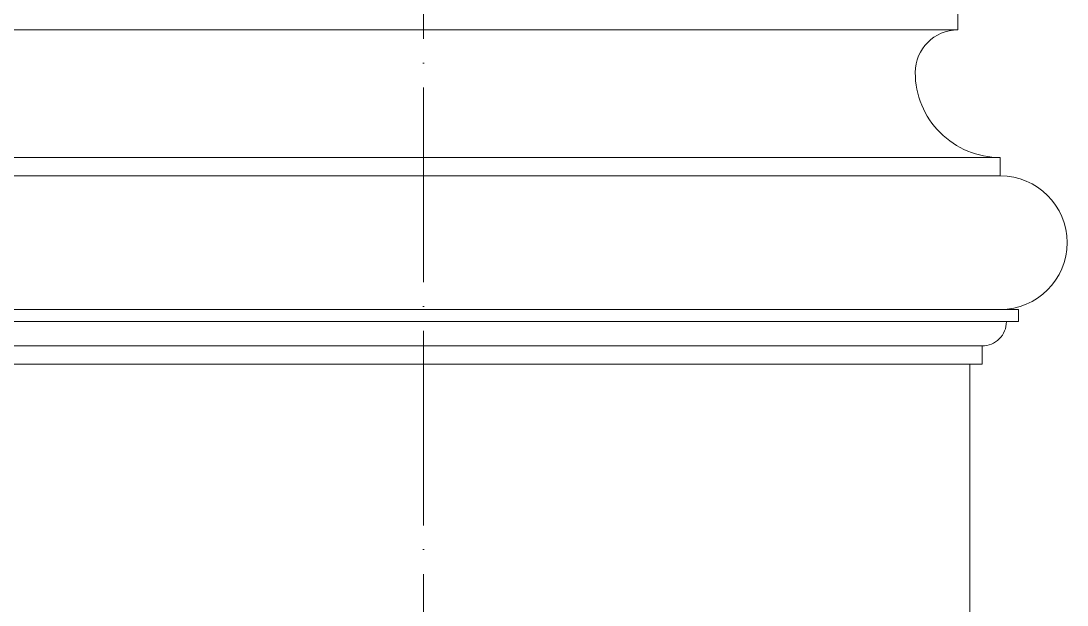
# Model space of a CAD drawing. Header units: millimetres. Extents: x 542654 to 551203, y 315718 to 321804.
# Drawn here: x 543019 to 543665, y 319635 to 319996 of the extents above; entities that cross this region are included whole.
import ezdxf

# ---------------------------------------------------------------- set-up
doc = ezdxf.new("R2010")
doc.units = ezdxf.units.MM
doc.linetypes.add('ACAD_ISO04W100', pattern=[30, 24, -3, 0, -3])
doc.layers.add('cad-block.com', color=250, linetype='Continuous')

msp = doc.modelspace()

# ---------------------------------------------------------------- linework, layer by layer
at = {"layer": 'cad-block.com', "color": 18, "linetype": 'ACAD_ISO04W100', "lineweight": 15, "ltscale": 5, "true_color": 0x000000}
msp.add_lwpolyline([(543267.27, 320405.02), (543267.27, 318905.59)], dxfattribs=at)
at = {"layer": 'cad-block.com', "color": 18, "lineweight": 15, "true_color": 0x000000}
for points in [[(543563.47, 320001.56), (543597.22, 320001.56), (543597.22, 319990.31)], [(543597.22, 319990.31), (542937.32, 319990.31)], [(543623.47, 319911.53), (542911.07, 319911.6)], [(543623.47, 319911.56), (543570.97, 319911.56)], [(543623.47, 319911.6), (543623.47, 319900.31)], [(543623.47, 319900.31), (542909.82, 319900.31)], [(542899.77, 319817.81), (543634.77, 319817.81)], [(543267.27, 319817.81), (542911.07, 319817.81)], [(543267.27, 319817.81), (543623.47, 319817.81)], [(543623.47, 319817.81), (543267.27, 319817.81)], [(543627.27, 319810.31), (542907.27, 319810.31)], [(542922.27, 319795.31), (543612.27, 319795.31)], [(543604.77, 319784.06), (543612.27, 319784.06), (543612.27, 319795.31)], [(542929.77, 319784.06), (543604.77, 319784.06)], [(543604.77, 319784.06), (543604.77, 319142.81)], [(543267.27, 319747.24), (543267.27, 319704.56)]]:
    msp.add_lwpolyline(points, dxfattribs=at)
msp.add_lwpolyline([(543612.27, 319795.31, 0.414214), (543627.27, 319810.31), (543634.77, 319810.31), (543634.77, 319817.81)], format="xyb", dxfattribs=at)
for centre, radius, start, end in [((543597.22, 319964.06), 26.25, 90, 180), ((543623.41, 319964.04), 52.44, 179.97266, 270.066), ((543623.47, 319859.06), 41.25, 270, 90)]:
    msp.add_arc(centre, radius, start, end, dxfattribs=at)

doc.saveas('drawing.dxf')
